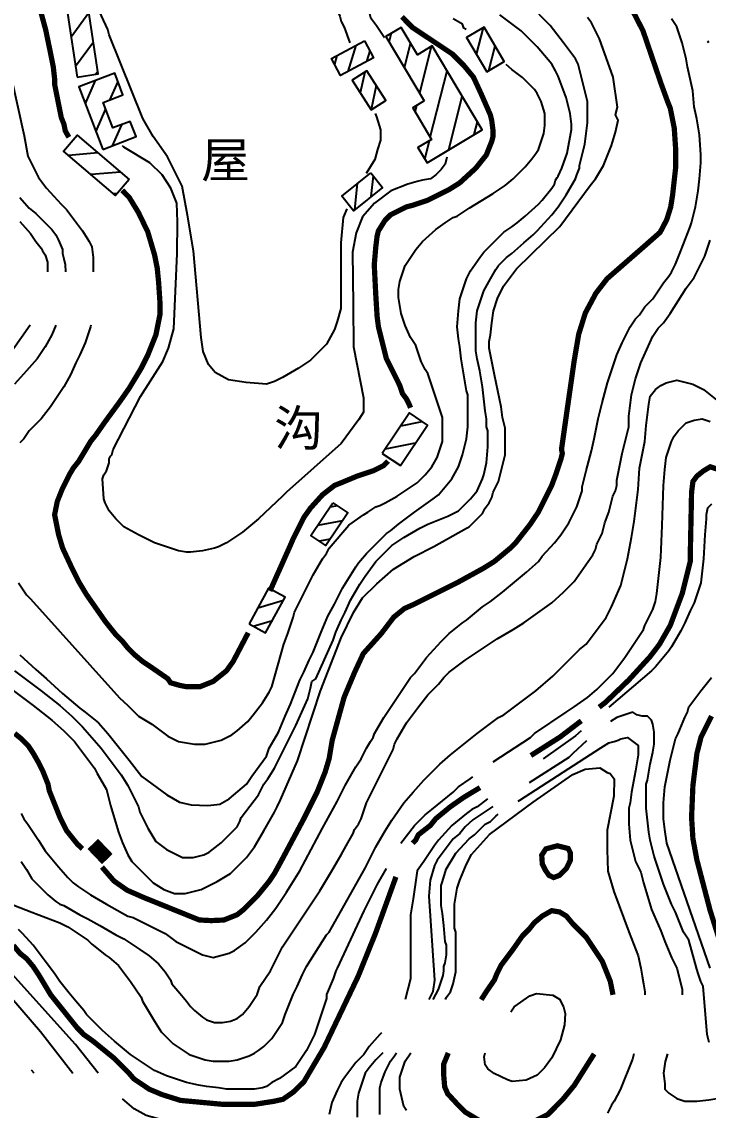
# Model space of a CAD drawing. Extents: x 35515948 to 35520624, y 3302916 to 3308279.
# Drawn here: x 35518177 to 35518504, y 3303180 to 3303699 of the extents above; entities that cross this region are included whole.
import ezdxf

# ---------------------------------------------------------------- set-up
doc = ezdxf.new("R2010")
doc.units = 0
doc.header["$LTSCALE"] = 10000
doc.header["$MEASUREMENT"] = 0
doc.layers.get('0').update_dxf_attribs({"linetype": 'CONTINUOUS'})
for name, color, linetype in [('2111', 7, 'CONTINUOUS'), ('2113', 7, 'CONTINUOUS'), ('HY_DX_DGXZ', 3, 'CONTINUOUS')]:
    doc.layers.add(name, color=color, linetype=linetype)
doc.styles.add('仿宋体', font='')
doc.styles.get('仿宋体').set_extended_font_data('文鼎CS仿宋体')

# ---------------------------------------------------------------- blocks, each defined once
blk = doc.blocks.new('401')
at = {"const_width": 0.7}
blk.add_lwpolyline([(-0.5, 0), (0.5, 0)], dxfattribs=at)

msp = doc.modelspace()

# ---------------------------------------------------------------- linework, layer by layer
at = {"layer": '2113', "linetype": 'Continuous', "ltscale": 0.005}
for p, q in [((35518209.32, 3303703.16), (35518200.86, 3303691.64)), ((35518352.49, 3303689.18), (35518353.6, 3303693.62)), ((35518394.06, 3303683.35), (35518397.35, 3303696.16)), ((35518211.46, 3303689.18), (35518203, 3303677.66)), ((35518336.49, 3303687.65), (35518332.71, 3303675.25)), ((35518359.74, 3303677.04), (35518362.66, 3303688.65)), ((35518366.99, 3303664.9), (35518372.64, 3303687.3)), ((35518399.91, 3303675.69), (35518402.92, 3303687.42)), ((35518327.54, 3303682.88), (35518326.31, 3303678.83)), ((35518343.23, 3303685.18), (35518341.66, 3303680.01)), ((35518372.03, 3303643.94), (35518380, 3303675.61)), ((35518212.38, 3303670.91), (35518207.54, 3303660.06)), ((35518213.6, 3303675.2), (35518212.68, 3303673.95)), ((35518223.14, 3303670.5), (35518219.22, 3303661.69)), ((35518340.76, 3303674.93), (35518338.66, 3303665.15)), ((35518346.24, 3303668.58), (35518343.8, 3303657.2)), ((35518380.83, 3303637.96), (35518387.26, 3303663.47)), ((35518217.32, 3303657.43), (35518212.61, 3303646.85)), ((35518364.77, 3303656.07), (35518365.53, 3303659.08)), ((35518224.93, 3303649.94), (35518220.44, 3303639.86)), ((35518392.97, 3303645.21), (35518394.51, 3303651.33)), ((35518369.41, 3303633.57), (35518371.61, 3303642.3)), ((35518213.67, 3303636.45), (35518199.57, 3303635.33)), ((35518224.43, 3303627.28), (35518210.34, 3303626.15)), ((35518343.86, 3303615.73), (35518344.92, 3303625.5)), ((35518336.03, 3303609.43), (35518337.38, 3303621.91)), ((35518222.78, 3303617.11), (35518221.1, 3303616.98)), ((35518357.93, 3303506.46), (35518368.22, 3303508.5)), ((35518350.63, 3303495.56), (35518365, 3303498.4)), ((35518327.7, 3303468.37), (35518324.27, 3303467.71)), ((35518330.23, 3303461.23), (35518318.34, 3303458.92)), ((35518324.3, 3303452.44), (35518319.25, 3303451.46)), ((35518289.83, 3303419.82), (35518302.05, 3303423.45)), ((35518287.57, 3303411.05), (35518296.81, 3303413.79))]:
    msp.add_line(p, q, dxfattribs=at)
for points in [[(35518203.78, 3303672.58), (35518213.77, 3303674.12), (35518209.09, 3303704.63), (35518199.1, 3303703.1)], [(35518369.17, 3303661.26), (35518363.65, 3303657.96), (35518372.64, 3303642.91), (35518366.15, 3303639.03), (35518370.48, 3303631.77), (35518396.8, 3303647.5), (35518372.92, 3303687.47), (35518365.88, 3303683.26), (35518358.09, 3303696.3), (35518350.83, 3303691.96)], [(35518398.94, 3303675.11), (35518407.28, 3303680.05), (35518397.64, 3303696.34), (35518389.3, 3303691.4)], [(35518340.72, 3303689.9), (35518345.03, 3303681.81), (35518329.21, 3303673.38), (35518324.9, 3303681.48)], [(35518343.9, 3303657.05), (35518350.81, 3303661.52), (35518341.73, 3303675.56), (35518334.82, 3303671.09)], [(35518215.95, 3303638.14), (35518231.85, 3303644.24), (35518229.05, 3303651.52), (35518220.8, 3303648.36), (35518216.14, 3303660.51), (35518225.58, 3303664.13), (35518221.62, 3303674.46), (35518204.53, 3303667.9)], [(35518228.49, 3303623.82), (35518222.01, 3303616.21), (35518197.3, 3303637.27), (35518203.78, 3303644.88)], [(35518343.71, 3303627), (35518349.27, 3303620.08), (35518335.42, 3303608.95), (35518329.86, 3303615.86)], [(35518349.14, 3303493.34), (35518357.75, 3303487.57), (35518370.67, 3303506.86), (35518362.06, 3303512.62)], [(35518325.65, 3303469.75), (35518332.75, 3303464.96), (35518322.27, 3303449.43), (35518315.17, 3303454.21)], [(35518285.63, 3303412.1), (35518293.56, 3303407.79), (35518302.83, 3303424.88), (35518294.9, 3303429.18)]]:
    msp.add_lwpolyline(points, close=True, dxfattribs=at)
at = {"layer": 'HY_DX_DGXZ', "linetype": 'Continuous', "ltscale": 0.005}
for points, elevation in [([(35518265.08, 3303785.51), (35518273.65, 3303771.43), (35518274.92, 3303768.89), (35518278.09, 3303763.81), (35518285.71, 3303753.65), (35518290.79, 3303747.94), (35518300.95, 3303737.78), (35518306.67, 3303733.33), (35518309.84, 3303730.79), (35518314.92, 3303725.71), (35518320.64, 3303718.09), (35518321.91, 3303715.55), (35518324.45, 3303711.11), (35518328.89, 3303701.58), (35518329.53, 3303699.04), (35518331.01, 3303696.36), (35518333.68, 3303688.9)], 415), ([(35518340.26, 3303732.97), (35518340.32, 3303732.7), (35518340.32, 3303727.62), (35518340.32, 3303722.54), (35518340.32, 3303717.46), (35518341.59, 3303710.47), (35518342.23, 3303706.03), (35518343.5, 3303700.95), (35518346.31, 3303697.11), (35518350.12, 3303691.4)], 420), ([(35518173.95, 3303389.8), (35518186.65, 3303380.27), (35518195.54, 3303373.29), (35518201.26, 3303368.21), (35518206.34, 3303363.13), (35518210.78, 3303358.05), (35518215.23, 3303352.97), (35518220.94, 3303345.35), (35518224.75, 3303340.27), (35518227.93, 3303335.19), (35518233.01, 3303325.03), (35518233.64, 3303322.49), (35518237.45, 3303314.87), (35518241.26, 3303308.52), (35518246.34, 3303304.71), (35518253.96, 3303300.9), (35518259.04, 3303300.9), (35518264.12, 3303302.17), (35518266.66, 3303303.44), (35518272.38, 3303307.88), (35518280, 3303315.5), (35518281.27, 3303318.04), (35518281.9, 3303319.95), (35518290.16, 3303330.74), (35518292.7, 3303335.82), (35518294.6, 3303338.36), (35518297.78, 3303343.44), (35518307.94, 3303363.76), (35518313.65, 3303376.46), (35518314.92, 3303381.54), (35518315.56, 3303384.72), (35518317.46, 3303385.99), (35518325.72, 3303404.4), (35518326.99, 3303408.21), (35518329.53, 3303413.93), (35518331.43, 3303417.74), (35518333.97, 3303423.45), (35518338.42, 3303431.07), (35518340.96, 3303434.88), (35518346.04, 3303441.87), (35518353.66, 3303449.49), (35518355.56, 3303450.76), (35518359.37, 3303453.3), (35518366.99, 3303457.74), (35518370.8, 3303459.65), (35518380.33, 3303463.46), (35518385.41, 3303466), (35518387.31, 3303467.9), (35518391.12, 3303471.71), (35518394.3, 3303475.52), (35518396.84, 3303481.24), (35518397.47, 3303483.14), (35518398.74, 3303488.86), (35518399.38, 3303496.48), (35518399.38, 3303504.1), (35518398.74, 3303506), (35518398.74, 3303509.81), (35518398.11, 3303513.62), (35518397.47, 3303519.34), (35518396.84, 3303525.05), (35518396.2, 3303528.86), (35518395.57, 3303532.67), (35518394.3, 3303538.39), (35518393.66, 3303542.2), (35518393.66, 3303555.53), (35518394.3, 3303561.25), (35518397.47, 3303570.77), (35518400.65, 3303576.49), (35518403.19, 3303580.93), (35518404.46, 3303582.84), (35518408.27, 3303586.65), (35518410.81, 3303588.55), (35518416.52, 3303593.63), (35518420.97, 3303597.44), (35518422.87, 3303599.35), (35518429.86, 3303606.97), (35518433.03, 3303610.78), (35518436.84, 3303616.49), (35518441.29, 3303624.11), (35518441.92, 3303626.02), (35518443.19, 3303629.19), (35518443.19, 3303630.46), (35518445.1, 3303638.08), (35518445.73, 3303640.62), (35518446.37, 3303645.7), (35518447, 3303650.78), (35518447, 3303660.94), (35518442.56, 3303678.72), (35518441.29, 3303681.26), (35518439.38, 3303683.8), (35518435.57, 3303688.88), (35518429.22, 3303697.14), (35518419.06, 3303707.3)], 440), ([(35518332.17, 3303609.84), (35518330.55, 3303605.77), (35518329.33, 3303593.64), (35518329.33, 3303562.29), (35518327.62, 3303556.17), (35518326.35, 3303552.36), (35518322.54, 3303545.37), (35518314.92, 3303537.75), (35518309.21, 3303533.94), (35518301.59, 3303529.5), (35518297.78, 3303527.59), (35518293.97, 3303526.32), (35518284.33, 3303527.12), (35518275.82, 3303528.38), (35518269.52, 3303531.85), (35518266.36, 3303535.63), (35518263.84, 3303541.93), (35518262.9, 3303548.54), (35518259.11, 3303589.81), (35518256.28, 3303606.79), (35518253.76, 3303620.6), (35518246.86, 3303634.69), (35518239.95, 3303644.3), (35518235.01, 3303652.88), (35518219.04, 3303692.69), (35518218.4, 3303695.23), (35518211.42, 3303710.47)], 415), ([(35518176.49, 3303397.42), (35518184.11, 3303390.43), (35518189.19, 3303385.99), (35518196.81, 3303379), (35518205.07, 3303372.02), (35518207.61, 3303370.11), (35518213.96, 3303365.03), (35518218.4, 3303359.95), (35518228.56, 3303347.25), (35518234.49, 3303339.44), (35518246.47, 3303330.62), (35518252.46, 3303327.15), (35518258.13, 3303325.89), (35518266.01, 3303325.58), (35518271.74, 3303326.3), (35518276.19, 3303328.84), (35518284.44, 3303335.82), (35518286.98, 3303339.63), (35518293.97, 3303349.16), (35518295.24, 3303352.97), (35518299.68, 3303360.59), (35518302.86, 3303368.21), (35518305.4, 3303373.92), (35518309.84, 3303385.35), (35518311.75, 3303389.16), (35518314.29, 3303394.88), (35518316.19, 3303398.69), (35518320, 3303408.21), (35518323.18, 3303415.83), (35518326.35, 3303421.55), (35518328.26, 3303425.36), (35518330.16, 3303429.17), (35518336.51, 3303439.33), (35518337.78, 3303441.23), (35518341.59, 3303445.68), (35518351.12, 3303455.2), (35518353.02, 3303456.47), (35518356.83, 3303459.65), (35518364.45, 3303465.36), (35518368.9, 3303468.54), (35518373.34, 3303471.71), (35518375.88, 3303473.62), (35518379.06, 3303477.43), (35518382.23, 3303481.24), (35518385.41, 3303486.95), (35518387.31, 3303492.67), (35518389.22, 3303500.29), (35518389.85, 3303506), (35518389.85, 3303521.24), (35518389.22, 3303523.15), (35518388.58, 3303526.96), (35518387.31, 3303534.58), (35518386.68, 3303538.39), (35518386.04, 3303544.1), (35518385.41, 3303547.91), (35518384.77, 3303553.63), (35518385.41, 3303561.25), (35518386.04, 3303566.96), (35518389.22, 3303576.49), (35518391.12, 3303580.3), (35518395.57, 3303586.65), (35518397.47, 3303589.19), (35518407, 3303598.71), (35518410.81, 3303601.25), (35518413.35, 3303603.16), (35518417.16, 3303606.33), (35518423.51, 3303612.05), (35518425.41, 3303613.95), (35518429.86, 3303619.67), (35518431.13, 3303621.57), (35518431.76, 3303623.48), (35518432.4, 3303624.75), (35518433.03, 3303625.38), (35518434.76, 3303629.19), (35518437.19, 3303636.37), (35518439.38, 3303647.61), (35518439.38, 3303650.15), (35518438.75, 3303655.23), (35518438.11, 3303657.77), (35518436.84, 3303662.85), (35518434.94, 3303667.93), (35518433.03, 3303673.01), (35518431.76, 3303675.55), (35518429.86, 3303678.72), (35518422.87, 3303686.98), (35518415.25, 3303694.6), (35518405.09, 3303702.22)], 435), ([(35518167.6, 3303384.72), (35518182.84, 3303373.29), (35518191.73, 3303366.3), (35518197.45, 3303361.22), (35518202.53, 3303356.14), (35518212.05, 3303343.44), (35518213.32, 3303340.9), (35518217.77, 3303333.28), (35518219.67, 3303325.66), (35518223.48, 3303312.96), (35518225.39, 3303307.88), (35518227.93, 3303302.17), (35518229.83, 3303298.99), (35518239.99, 3303288.83), (35518245.07, 3303285.66), (35518250.15, 3303283.75), (35518255.23, 3303283.75), (35518262.85, 3303285.66), (35518270.47, 3303289.47), (35518276.82, 3303293.28), (35518284.44, 3303300.9), (35518288.25, 3303305.98), (35518292.7, 3303313.6), (35518295.24, 3303318.04), (35518297.78, 3303322.49), (35518299.05, 3303325.03), (35518300.62, 3303328.37), (35518308.74, 3303346.96), (35518319.67, 3303380.3), (35518329.48, 3303405.52), (35518335.46, 3303417.57), (35518339.66, 3303424.48), (35518346.57, 3303431.21), (35518354.51, 3303438.12), (35518364.32, 3303444.28), (35518373.75, 3303448.95), (35518389.22, 3303457.74), (35518390.49, 3303458.38), (35518396.84, 3303464.73), (35518398.11, 3303467.27), (35518400.01, 3303469.81), (35518401.28, 3303472.35), (35518401.92, 3303474.89), (35518404.46, 3303479.97), (35518407.63, 3303492.67), (35518407.63, 3303505.37), (35518406.36, 3303510.45), (35518405.73, 3303515.53), (35518402.55, 3303530.77), (35518400.01, 3303543.47), (35518400.01, 3303546.64), (35518400.65, 3303549.82), (35518401.4, 3303555.52), (35518402.14, 3303561.22), (35518404.11, 3303567.1), (35518406.91, 3303573.08), (35518413.07, 3303581.21), (35518433.81, 3303601.47), (35518448.27, 3303620.94), (35518450.81, 3303624.11), (35518454.62, 3303630.46), (35518458.43, 3303639.99), (35518460.34, 3303646.34), (35518461.61, 3303652.05), (35518460.34, 3303654.59), (35518461.27, 3303658.26), (35518459.21, 3303672.64), (35518452.72, 3303690.79), (35518448.91, 3303698.41), (35518447, 3303700.95)], 445), ([(35518177.13, 3303321.85), (35518178.4, 3303319.31), (35518180.3, 3303316.77), (35518185.38, 3303309.15), (35518188.56, 3303304.07), (35518194.91, 3303296.45), (35518199.35, 3303291.37), (35518201.89, 3303288.83), (35518204.43, 3303286.93), (35518210.15, 3303283.12), (35518217.77, 3303278.67), (35518227.93, 3303272.96), (35518230.47, 3303272.32), (35518245.71, 3303264.7), (35518250.79, 3303260.89), (35518255.87, 3303258.35), (35518260.95, 3303255.81), (35518263.49, 3303254.54), (35518268.57, 3303253.27), (35518276.19, 3303255.18), (35518278.73, 3303256.45), (35518283.81, 3303260.26), (35518288.89, 3303265.34), (35518293.97, 3303271.05), (35518298.41, 3303276.77), (35518303.49, 3303284.39), (35518306.67, 3303289.47), (35518309.84, 3303294.55), (35518320.64, 3303314.87), (35518327.62, 3303327.57), (35518331.43, 3303335.19), (35518336.51, 3303344.08), (35518339.05, 3303347.89), (35518341.59, 3303352.97), (35518343.5, 3303356.14), (35518344.77, 3303358.05), (35518345.4, 3303359.95), (35518349.85, 3303367.57), (35518362.55, 3303386.62), (35518364.45, 3303388.53), (35518370.17, 3303396.15), (35518377.15, 3303403.77), (35518380.96, 3303407.58), (35518387.31, 3303412.66), (35518389.22, 3303413.93), (35518393.03, 3303417.1), (35518396.84, 3303420.28), (35518400.65, 3303422.82), (35518406.36, 3303427.26), (35518410.17, 3303430.44), (35518413.98, 3303433.61), (35518417.79, 3303436.79), (35518423.51, 3303441.87), (35518425.41, 3303444.41), (35518431.13, 3303450.76), (35518434.3, 3303454.57), (35518438.11, 3303460.28), (35518440.02, 3303464.09), (35518441.92, 3303467.9), (35518444.46, 3303475.52), (35518444.46, 3303477.43), (35518446.37, 3303485.05), (35518448.91, 3303494.57), (35518450.18, 3303500.29), (35518452.08, 3303509.81), (35518453.99, 3303517.43), (35518456.53, 3303526.96), (35518460.97, 3303540.29), (35518463.51, 3303546.01), (35518465.42, 3303549.82), (35518467.32, 3303553.63), (35518469.86, 3303557.44), (35518471.77, 3303559.34), (35518474.31, 3303563.15), (35518478.12, 3303566.96), (35518483.2, 3303574.58), (35518485.74, 3303577.76), (35518487.01, 3303579.66), (35518488.91, 3303583.47), (35518490.18, 3303586.65), (35518491.45, 3303589.82), (35518495.9, 3303601.25), (35518496.53, 3303603.16), (35518498.44, 3303610.78), (35518499.07, 3303614.59), (35518499.71, 3303618.4), (35518500.34, 3303624.11), (35518500.98, 3303631.73), (35518500.98, 3303635.54), (35518500.34, 3303645.07), (35518499.71, 3303648.88), (35518499.07, 3303652.69), (35518497.8, 3303658.4), (35518497.17, 3303666.02), (35518495.9, 3303671.74), (35518494.63, 3303677.45), (35518493.99, 3303681.26), (35518492.09, 3303688.88), (35518489.55, 3303696.5), (35518487.01, 3303700.31)], 455), ([(35518389.14, 3303695.27), (35518387.95, 3303695.87), (35518387.31, 3303697.77), (35518382.87, 3303700.31)], 430), ([(35518504.79, 3303688.88), (35518504.25, 3303689.69)], 460), ([(35518169.42, 3303685.53), (35518178.56, 3303644.58), (35518180.3, 3303634.91), (35518185.38, 3303624.75), (35518189.19, 3303619.67), (35518196.18, 3303612.05), (35518198.72, 3303609.51), (35518206.34, 3303599.35), (35518209.51, 3303594.27), (35518210.78, 3303591.73), (35518211.42, 3303586.65), (35518211.38, 3303579.77)], 430), ([(35518175.86, 3303431.71), (35518178.4, 3303427.9), (35518179.67, 3303425.99), (35518181.57, 3303424.09), (35518223.9, 3303376.9), (35518227.93, 3303373.29), (35518230.47, 3303370.75), (35518233.01, 3303368.21), (35518239.36, 3303364.4), (35518246.98, 3303358.68), (35518252.06, 3303356.14), (35518259.68, 3303354.87), (35518264.76, 3303354.87), (35518272.38, 3303356.78), (35518277.46, 3303359.32), (35518280, 3303361.22), (35518285.08, 3303365.67), (35518287.62, 3303368.84), (35518292.06, 3303374.56), (35518295.24, 3303379.64), (35518296.51, 3303382.18), (35518302.22, 3303402.5), (35518304.13, 3303407.58), (35518306.67, 3303415.2), (35518307.3, 3303417.74), (35518313.65, 3303430.44), (35518316.19, 3303435.52), (35518320.64, 3303443.14), (35518322.54, 3303445.68), (35518323.81, 3303448.22), (35518333.25, 3303459.1), (35518340.25, 3303464.14), (35518342.23, 3303465.36), (35518346.04, 3303467.9), (35518347.94, 3303468.54), (35518350.48, 3303469.81), (35518356.2, 3303472.98), (35518365.72, 3303479.33), (35518369.53, 3303483.14), (35518372.71, 3303486.95), (35518375.25, 3303491.4), (35518377.79, 3303499.02), (35518377.79, 3303510.45), (35518370.8, 3303531.4), (35518369.53, 3303533.31), (35518367.63, 3303537.12), (35518365.09, 3303544.74), (35518362.55, 3303548.55), (35518360.01, 3303554.26), (35518358.1, 3303559.98), (35518357.47, 3303563.79), (35518356.83, 3303567.6), (35518356.83, 3303571.41), (35518357.47, 3303575.22), (35518360.01, 3303582.84), (35518365.09, 3303590.46), (35518368.26, 3303594.27), (35518374.61, 3303599.98), (35518379.06, 3303603.16), (35518382.87, 3303605.7), (35518384.77, 3303606.33), (35518386.68, 3303607.6), (35518390.49, 3303610.14), (35518401.92, 3303617.13), (35518407.63, 3303620.94), (35518411.44, 3303624.11), (35518417.16, 3303629.83), (35518420.33, 3303633.64), (35518422.24, 3303636.18), (35518423.51, 3303638.08), (35518426.05, 3303645.7), (35518426.68, 3303649.51), (35518426.68, 3303655.23), (35518424.78, 3303660.94), (35518422.87, 3303664.75), (35518421.6, 3303666.66), (35518419.7, 3303668.56), (35518415.89, 3303672.37), (35518410.81, 3303676.18), (35518408.19, 3303678.62)], 430), ([(35518345.74, 3303655.22), (35518346.31, 3303653.63), (35518348.37, 3303647.47), (35518348.37, 3303642.53), (35518346.87, 3303638.14), (35518345.57, 3303633.38), (35518341.45, 3303626.65)], 415), ([(35518379.94, 3303634.42), (35518379.06, 3303631.1), (35518377.15, 3303628.56), (35518374.61, 3303626.02), (35518372.07, 3303624.11), (35518368.26, 3303623.48), (35518365.72, 3303622.84), (35518361.24, 3303621.63), (35518353.22, 3303618.36), (35518345.38, 3303612.48), (35518339.69, 3303606.05), (35518336.7, 3303598.4), (35518335.02, 3303589.25), (35518335.21, 3303564.06), (35518335.49, 3303544.1), (35518340.16, 3303519.84), (35518340.16, 3303512.93), (35518337.92, 3303509.48), (35518329.52, 3303498.1), (35518303.49, 3303474.89), (35518301.59, 3303472.98), (35518290.16, 3303462.19), (35518286.35, 3303459.01), (35518282.54, 3303455.84), (35518274.92, 3303450.76), (35518271.11, 3303448.85), (35518269.2, 3303448.22), (35518263.49, 3303446.95), (35518257.77, 3303446.31), (35518255.87, 3303446.31), (35518252.06, 3303446.95), (35518240.63, 3303450.76), (35518236.82, 3303452.66), (35518233.01, 3303454.57), (35518226.02, 3303458.38), (35518222.21, 3303462.19), (35518219.04, 3303466), (35518217.13, 3303469.81), (35518216.5, 3303471.71), (35518215.86, 3303481.24), (35518216.5, 3303483.14), (35518217.77, 3303485.05), (35518219.04, 3303488.86), (35518219.04, 3303490.76), (35518219.67, 3303492.03), (35518220.31, 3303492.67), (35518220.94, 3303495.21), (35518233.98, 3303520.4), (35518244.62, 3303537.19), (35518247.32, 3303543.54), (35518249.84, 3303552.68), (35518251.42, 3303588.55), (35518251.55, 3303603.67), (35518251.23, 3303612.49), (35518248.4, 3303619.73), (35518244.3, 3303626.03), (35518238.31, 3303631.7), (35518226.01, 3303639.26), (35518225.4, 3303639.78)], 420), ([(35518176.49, 3303615.22), (35518180.94, 3303610.14), (35518184.11, 3303607.6), (35518191.73, 3303599.98), (35518193.64, 3303597.44), (35518194.91, 3303594.9), (35518196.81, 3303590.46), (35518196.81, 3303588.55), (35518197.45, 3303586.01), (35518197.97, 3303583.28), (35518198.24, 3303579.77)], 435), ([(35518176.49, 3303603.79), (35518181.57, 3303598.08), (35518184.11, 3303594.27), (35518186.65, 3303591.09), (35518187.29, 3303589.82), (35518188.56, 3303587.92), (35518189.66, 3303584.38), (35518189.66, 3303579.77)], 440), ([(35518177.13, 3303298.99), (35518179.67, 3303295.18), (35518182.21, 3303290.74), (35518189.83, 3303283.12), (35518193.64, 3303279.94), (35518195.54, 3303278.67), (35518197.45, 3303278.04), (35518205.07, 3303273.59), (35518208.88, 3303271.69), (35518214.59, 3303268.51), (35518222.21, 3303264.07), (35518226.02, 3303262.16), (35518233.64, 3303257.08), (35518238.09, 3303253.91), (35518242.53, 3303250.1), (35518245.71, 3303246.29), (35518248.25, 3303242.48), (35518248.88, 3303240.57), (35518252.69, 3303236.13), (35518255.87, 3303232.32), (35518257.77, 3303229.78), (35518259.68, 3303227.87), (35518263.49, 3303224.7), (35518265.39, 3303223.43), (35518269.2, 3303222.16), (35518273.01, 3303222.16), (35518276.82, 3303222.79), (35518280, 3303224.06), (35518282.54, 3303225.97), (35518285.71, 3303229.78), (35518289.52, 3303235.49), (35518290.79, 3303239.3), (35518295.87, 3303246.92), (35518297.78, 3303250.73), (35518301.59, 3303258.35), (35518304.13, 3303262.16), (35518306.67, 3303265.97), (35518319.37, 3303285.02), (35518325.08, 3303294.55), (35518329.53, 3303302.17), (35518332.7, 3303307.88), (35518335.24, 3303312.33), (35518335.88, 3303314.23), (35518337.78, 3303316.77), (35518339.05, 3303319.31), (35518341.59, 3303326.93), (35518346.67, 3303337.09), (35518349.21, 3303342.17), (35518351.75, 3303347.25), (35518354.29, 3303352.33), (35518354.93, 3303354.87), (35518356.2, 3303357.41), (35518360.64, 3303365.03), (35518366.36, 3303372.65), (35518370.8, 3303378.37), (35518375.88, 3303383.45), (35518378.42, 3303386.62), (35518380.96, 3303389.16), (35518383.5, 3303391.07), (35518388.58, 3303394.88), (35518396.2, 3303399.96), (35518403.82, 3303405.04), (35518411.44, 3303409.48), (35518416.52, 3303412.66), (35518429.86, 3303422.18), (35518435.57, 3303427.26), (35518440.65, 3303432.34), (35518449.54, 3303445.04), (35518450.81, 3303447.58), (35518451.45, 3303450.12), (35518453.99, 3303455.2), (35518455.26, 3303460.28), (35518457.16, 3303465.36), (35518458.43, 3303470.44), (35518459.07, 3303472.98), (35518460.34, 3303475.52), (35518460.97, 3303478.06), (35518460.97, 3303480.6), (35518463.51, 3303493.3), (35518466.69, 3303506), (35518466.69, 3303511.08), (35518467.32, 3303516.16), (35518467.96, 3303521.24), (35518469.86, 3303528.86), (35518472.4, 3303536.48), (35518478.12, 3303549.18), (35518480.66, 3303552.99), (35518483.2, 3303555.53), (35518486.3, 3303560), (35518493.99, 3303572.04), (35518497.8, 3303577.12), (35518502.88, 3303587.28), (35518505.42, 3303594.9)], 460), ([(35518181.41, 3303554.39), (35518170.14, 3303538.39)], 440), ([(35518193.64, 3303554.39), (35518191.73, 3303549.82), (35518188.56, 3303544.1), (35518184.75, 3303538.39), (35518179.67, 3303532.67), (35518173.95, 3303526.32)], 435), ([(35518210.3, 3303554.39), (35518210.15, 3303553.63), (35518207.61, 3303546.01), (35518205.07, 3303540.29), (35518203.16, 3303536.48), (35518200.62, 3303530.77), (35518197.45, 3303525.05), (35518191.1, 3303515.53), (35518186.65, 3303509.81), (35518180.94, 3303504.1), (35518178.4, 3303500.29), (35518176.49, 3303498.38)], 430)]:
    msp.add_lwpolyline(points, dxfattribs=dict(at, elevation=elevation))
at = {"layer": 'HY_DX_DGXZ', "linetype": 'Continuous', "ltscale": 0.005, "const_width": 2.5}
for points, elevation in [([(35518199.79, 3303643.94), (35518198.08, 3303646.97), (35518197.45, 3303650.15), (35518196.18, 3303653.32), (35518193, 3303669.2), (35518193, 3303671.74), (35518192.37, 3303677.45), (35518191.73, 3303680.63), (35518190.88, 3303684.86), (35518188.75, 3303695.11), (35518184.21, 3303711.78), (35518181.2, 3303722.27), (35518180.75, 3303723.07)], 425), ([(35518462.66, 3303715.45), (35518473.38, 3303694.66), (35518481.89, 3303669.78), (35518485.1, 3303660.94), (35518486.37, 3303657.77), (35518488.28, 3303648.24), (35518488.91, 3303638.72), (35518488.91, 3303629.19), (35518487.51, 3303616.58), (35518486.56, 3303610.6), (35518484.67, 3303604.61), (35518481.52, 3303598.63), (35518473.64, 3303591.7), (35518456.3, 3303576.58), (35518450.94, 3303569.65), (35518445.89, 3303560.2), (35518442.74, 3303550.12), (35518440.54, 3303537.2), (35518434.55, 3303495.31), (35518434.94, 3303493.3), (35518434.3, 3303490.76), (35518431.76, 3303483.14), (35518429.86, 3303478.06), (35518423.51, 3303465.36), (35518419.7, 3303459.65), (35518412.71, 3303450.76), (35518410.17, 3303448.22), (35518402.55, 3303441.87), (35518397.47, 3303438.69), (35518384.77, 3303431.71), (35518379.69, 3303429.17), (35518364.45, 3303421.55), (35518359.66, 3303419.42), (35518354.61, 3303415.32), (35518348.62, 3303407.45), (35518340.11, 3303398), (35518336.01, 3303389.18), (35518330.97, 3303377.21), (35518325.29, 3303356.73), (35518323.81, 3303347.89), (35518321.91, 3303341.54), (35518320.64, 3303338.36), (35518318.1, 3303332.01), (35518314.92, 3303325.66), (35518311.75, 3303319.31), (35518306.67, 3303309.79), (35518301.59, 3303300.26), (35518297.78, 3303293.28), (35518295.24, 3303289.47), (35518289.52, 3303282.48), (35518283.17, 3303276.13), (35518280, 3303273.59), (35518273.65, 3303271.05), (35518267.59, 3303270.77), (35518261.91, 3303271.08), (35518235.43, 3303281.79), (35518227.55, 3303285.26), (35518221.25, 3303289.67), (35518215.57, 3303296.28)], 450), ([(35518358.51, 3303701.28), (35518363.55, 3303696.24), (35518382.47, 3303683.64), (35518388.14, 3303677.97), (35518392.56, 3303672.61), (35518396.2, 3303664.75), (35518400.65, 3303654.59), (35518401.28, 3303652.05), (35518401.92, 3303646.97), (35518401.92, 3303644.43), (35518401.28, 3303641.89), (35518398.74, 3303635.54), (35518393.66, 3303629.19), (35518386.04, 3303622.21), (35518380.96, 3303619.03), (35518375.88, 3303616.49), (35518370.8, 3303613.95), (35518363.18, 3303611.41), (35518360.64, 3303610.78), (35518353.02, 3303606.97), (35518350.48, 3303604.43), (35518347.31, 3303599.35), (35518346.67, 3303596.81), (35518346.04, 3303591.73), (35518345.4, 3303584.11), (35518345.4, 3303581.57), (35518346.04, 3303568.87), (35518346.67, 3303558.71), (35518347.31, 3303553.63), (35518351.12, 3303538.39), (35518357.47, 3303525.69), (35518358.74, 3303521.88), (35518360.64, 3303519.34), (35518361.91, 3303516.8), (35518362.62, 3303515.06)], 425), ([(35518285.24, 3303407.89), (35518278.09, 3303394.24), (35518274.92, 3303389.8), (35518268.57, 3303384.72), (35518262.22, 3303382.18), (35518255.87, 3303382.18), (35518252.69, 3303382.81), (35518248.25, 3303384.08), (35518246.98, 3303385.99), (35518238.72, 3303391.7), (35518234.91, 3303394.24), (35518231.1, 3303397.42), (35518227.93, 3303400.59), (35518225.39, 3303403.77), (35518222.21, 3303406.94), (35518217.13, 3303413.29), (35518212.69, 3303419.64), (35518208.24, 3303425.99), (35518204.43, 3303432.34), (35518201.26, 3303438.69), (35518196.81, 3303448.22), (35518194.91, 3303454.57), (35518193, 3303464.09), (35518194.27, 3303470.44), (35518196.81, 3303476.79), (35518199.99, 3303483.14), (35518201.89, 3303486.32), (35518204.43, 3303489.49), (35518210.15, 3303499.02), (35518212.69, 3303502.19), (35518217.13, 3303508.54), (35518224.12, 3303518.07), (35518228.56, 3303524.42), (35518234.28, 3303533.94), (35518237.45, 3303540.29), (35518241.26, 3303549.82), (35518243.17, 3303559.34), (35518243.17, 3303565.69), (35518242.53, 3303575.22), (35518241.9, 3303581.57), (35518240.63, 3303587.92), (35518237.36, 3303598.94), (35518232.95, 3303608.08), (35518228.53, 3303615.32), (35518225.26, 3303618.67)], 425), ([(35518351.89, 3303489.65), (35518351.75, 3303489.49), (35518349.85, 3303487.59), (35518344.77, 3303485.05), (35518337.15, 3303482.51), (35518329.53, 3303479.33), (35518326.35, 3303478.06), (35518320.64, 3303473.62), (35518314.92, 3303467.27), (35518311.75, 3303462.82), (35518306.67, 3303452.66), (35518305.55, 3303450.03), (35518295.62, 3303427.8)], 425), ([(35518206.26, 3303304.95), (35518203.8, 3303307.25), (35518198.72, 3303313.6), (35518195.54, 3303319.95), (35518190.46, 3303332.65), (35518189.83, 3303335.82), (35518187.29, 3303342.17), (35518185.38, 3303345.98), (35518182.84, 3303350.43), (35518180.3, 3303354.24), (35518177.13, 3303357.41), (35518173.95, 3303359.95)], 450)]:
    msp.add_lwpolyline(points, dxfattribs=dict(at, elevation=elevation))
at = {"layer": 'HY_DX_DGXZ', "linetype": 'Continuous', "ltscale": 0.005, "flags": 128}
for points, elevation in [([(35518170.78, 3303279.31), (35518182.21, 3303274.86), (35518195.54, 3303269.78), (35518199.35, 3303267.88), (35518208.88, 3303261.53), (35518210.78, 3303259.62), (35518214.59, 3303256.45), (35518217.13, 3303254.54), (35518219.04, 3303253.27), (35518223.48, 3303249.46), (35518229.2, 3303241.84), (35518234.28, 3303234.22), (35518234.91, 3303232.32), (35518240.63, 3303222.79), (35518243.8, 3303217.71), (35518249.52, 3303212), (35518257.14, 3303206.92), (35518264.76, 3303204.38), (35518268.57, 3303203.74), (35518276.19, 3303203.74), (35518280, 3303204.38), (35518285.71, 3303206.28), (35518288.25, 3303207.55), (35518290.16, 3303208.82), (35518292.7, 3303210.73), (35518296.51, 3303214.54), (35518301.59, 3303222.16), (35518302.86, 3303225.97), (35518306.67, 3303235.49), (35518308.57, 3303239.3), (35518311.11, 3303245.02), (35518313.02, 3303248.83), (35518322.54, 3303264.07), (35518323.81, 3303265.34), (35518340.96, 3303295.82), (35518346.04, 3303305.98), (35518350.48, 3303313.6), (35518353.66, 3303318.68), (35518359.37, 3303326.93), (35518363.82, 3303332.01), (35518368.9, 3303337.73), (35518376.52, 3303345.35), (35518381.6, 3303349.79), (35518394.3, 3303359.95), (35518404.46, 3303367.57), (35518407, 3303368.84), (35518422.24, 3303380.27), (35518430.49, 3303387.26), (35518443.19, 3303399.96), (35518446.37, 3303402.5), (35518455.89, 3303415.2), (35518458.43, 3303420.28), (35518462.88, 3303430.44), (35518466.05, 3303443.14), (35518467.96, 3303453.3), (35518469.23, 3303460.92), (35518469.86, 3303466), (35518470.5, 3303471.08), (35518471.13, 3303476.16), (35518471.77, 3303486.32), (35518474.31, 3303499.02), (35518474.94, 3303506.64), (35518475.58, 3303511.72), (35518476.21, 3303516.8), (35518476.85, 3303520.61), (35518479.39, 3303523.78), (35518481.93, 3303525.69), (35518484.47, 3303526.96), (35518489.55, 3303528.23), (35518497.17, 3303526.32), (35518502.25, 3303523.78), (35518514.95, 3303513.62)], 465), ([(35518402.01, 3303346.35), (35518419.7, 3303358.05), (35518421.6, 3303359.95), (35518436.84, 3303370.11), (35518440.65, 3303372.65), (35518447, 3303377.1), (35518451.45, 3303380.91), (35518459.07, 3303388.53), (35518464.78, 3303396.15), (35518473.67, 3303409.48), (35518474.31, 3303411.39), (35518476.21, 3303415.2), (35518478.12, 3303419.01), (35518479.39, 3303422.82), (35518480.02, 3303426.63), (35518480.66, 3303432.34), (35518481.29, 3303438.06), (35518481.93, 3303443.77), (35518482.56, 3303459.01), (35518483.2, 3303478.06), (35518483.83, 3303485.68), (35518484.47, 3303491.4), (35518487.01, 3303499.02), (35518488.28, 3303501.56), (35518490.18, 3303504.1), (35518493.99, 3303507.91), (35518497.8, 3303509.18), (35518501.61, 3303509.81), (35518505.42, 3303508.54)], 470), ([(35518506.06, 3303469.17), (35518504.15, 3303467.27), (35518503.52, 3303464.09), (35518503.52, 3303462.19), (35518502.88, 3303454.57), (35518502.25, 3303443.14), (35518501.61, 3303437.42), (35518500.98, 3303431.71), (35518499.71, 3303427.9), (35518497.8, 3303422.18), (35518495.9, 3303418.37), (35518493.36, 3303412.66), (35518491.45, 3303408.85), (35518487.01, 3303401.23), (35518485.74, 3303399.32), (35518482.56, 3303395.51), (35518479.39, 3303391.7), (35518477.48, 3303389.8), (35518457.16, 3303372.45)], 480), ([(35518505.31, 3303248.08), (35518484.81, 3303307.62), (35518483.83, 3303314.23), (35518483.2, 3303319.31), (35518483.2, 3303326.93), (35518483.83, 3303334.55), (35518486.37, 3303347.25), (35518488.91, 3303357.41), (35518490.18, 3303359.95), (35518493.36, 3303367.57), (35518494.63, 3303370.11), (35518495.26, 3303372.65), (35518500.98, 3303380.27), (35518506.06, 3303386.62)], 480), ([(35518504.98, 3303212.74), (35518503.95, 3303216.48), (35518501.99, 3303239.46), (35518500.98, 3303241.84), (35518499.71, 3303245.65), (35518499.07, 3303247.56), (35518495.26, 3303261.53), (35518492.72, 3303265.34), (35518488.91, 3303274.86), (35518487.01, 3303278.67), (35518483.2, 3303288.2), (35518478.75, 3303301.53), (35518476.85, 3303309.15), (35518476.21, 3303312.96), (35518475.58, 3303318.68), (35518474.94, 3303324.39), (35518474.94, 3303335.82), (35518475.58, 3303337.73), (35518476.21, 3303341.54), (35518476.85, 3303345.35), (35518478.12, 3303351.06), (35518478.75, 3303354.87), (35518478.75, 3303360.59), (35518478.12, 3303364.4), (35518477.48, 3303366.3), (35518475.58, 3303368.21), (35518473.04, 3303368.21), (35518470.5, 3303368.84), (35518468.59, 3303370.11), (35518460.97, 3303367.57), (35518457.97, 3303365.57)], 485), ([(35518443.97, 3303361.2), (35518441.19, 3303358.82), (35518425.87, 3303347.79)], 480), ([(35518413.96, 3303327.71), (35518414.62, 3303328.2), (35518453.33, 3303353.12), (35518457.16, 3303355.51), (35518459.7, 3303356.14), (35518461.61, 3303356.78), (35518462.88, 3303357.41), (35518466.05, 3303358.05), (35518471.13, 3303354.24), (35518471.13, 3303349.79), (35518469.86, 3303342.17), (35518467.96, 3303332.01), (35518467.32, 3303326.93), (35518466.69, 3303324.39), (35518466.69, 3303316.77), (35518467.32, 3303309.15), (35518469.86, 3303298.99), (35518472.4, 3303293.91), (35518473.67, 3303288.83), (35518477.48, 3303276.13), (35518481.93, 3303265.97), (35518483.83, 3303260.89), (35518487.01, 3303253.27), (35518489.55, 3303248.19), (35518492.09, 3303238.03), (35518492.09, 3303235.4)], 490), ([(35518446.47, 3303356.45), (35518440.02, 3303350.43), (35518438.11, 3303348.52), (35518419.18, 3303336.37)], 485), ([(35518358.06, 3303307.61), (35518364.45, 3303316.14), (35518369.53, 3303321.22), (35518372.71, 3303323.76), (35518382.87, 3303332.01), (35518385.41, 3303334.55), (35518391.03, 3303338.37), (35518392.23, 3303339.27)], 470), ([(35518379.32, 3303233.11), (35518379.69, 3303234.22), (35518381.6, 3303236.76), (35518382.87, 3303240.57), (35518384.14, 3303246.29), (35518384.14, 3303265.34), (35518383.5, 3303267.24), (35518383.5, 3303278.67), (35518384.14, 3303282.48), (35518384.77, 3303286.29), (35518386.04, 3303290.1), (35518389.22, 3303297.72), (35518391.67, 3303302.27), (35518400.18, 3303311.72), (35518420.99, 3303327.15), (35518439.9, 3303340.38), (35518445.89, 3303342.9), (35518452.83, 3303343.53), (35518456.3, 3303341.33), (35518457.8, 3303340.9), (35518459.7, 3303338.36), (35518459.45, 3303329.99), (35518456.3, 3303313.92), (35518456.3, 3303304.47), (35518456.61, 3303294.39), (35518459.45, 3303284.63), (35518466.7, 3303265.41), (35518471.13, 3303253.91), (35518472.4, 3303248.19), (35518473.04, 3303244.38), (35518473.67, 3303240.57), (35518474.31, 3303236.76), (35518474.31, 3303235.4)], 495), ([(35518399.33, 3303328.8), (35518394.3, 3303325.03), (35518391.76, 3303323.76), (35518389.22, 3303321.85), (35518382.23, 3303316.14), (35518375.88, 3303309.15), (35518373.98, 3303306.61), (35518368.9, 3303298.99), (35518365.72, 3303294.55), (35518363.82, 3303281.21), (35518362.55, 3303273.59), (35518362.55, 3303243.11), (35518360.05, 3303233.11)], 480), ([(35518401.86, 3303325.08), (35518392.34, 3303318.75), (35518388.58, 3303315.5), (35518386.04, 3303312.33), (35518382.87, 3303309.79), (35518375.25, 3303299.63), (35518373.98, 3303297.09), (35518371.98, 3303290.08), (35518371.32, 3303282.42), (35518374.03, 3303242.35), (35518373.28, 3303236.93), (35518371.4, 3303233.11)], 485), ([(35518373.38, 3303233.11), (35518375.99, 3303237.96), (35518378.23, 3303244.59), (35518378.42, 3303246.92), (35518378.42, 3303248.83), (35518379.06, 3303250.73), (35518379.69, 3303254.54), (35518379.69, 3303258.99), (35518379.06, 3303260.89), (35518378.42, 3303268.51), (35518377.79, 3303274.23), (35518377.15, 3303278.04), (35518377.15, 3303287.56), (35518377.79, 3303289.47), (35518379.63, 3303295.21), (35518384.12, 3303302.87), (35518390.47, 3303309.79), (35518393.03, 3303311.69), (35518398.11, 3303316.77), (35518400.65, 3303318.04), (35518403.19, 3303320.58), (35518404.31, 3303321.48)], 490), ([(35518350.99, 3303295.6), (35518346.67, 3303288.2), (35518344.13, 3303283.12), (35518341.59, 3303278.04), (35518340.32, 3303275.5), (35518327.62, 3303248.19), (35518326.99, 3303246.92), (35518325.72, 3303243.11), (35518322.54, 3303235.49), (35518322.54, 3303233.59), (35518318.1, 3303220.25), (35518316.83, 3303216.44), (35518314.92, 3303212.63), (35518313.02, 3303208.82), (35518307.94, 3303201.2), (35518300.24, 3303195.56), (35518296.51, 3303193.58), (35518293.97, 3303191.67), (35518292.06, 3303191.04), (35518288.25, 3303190.4), (35518274.92, 3303190.4), (35518271.11, 3303191.04), (35518265.39, 3303191.67), (35518261.58, 3303192.31), (35518255.87, 3303193.58), (35518246.34, 3303196.75), (35518240.63, 3303199.29), (35518229.2, 3303206.92), (35518225.39, 3303210.09), (35518221.58, 3303213.27), (35518215.86, 3303218.35), (35518208.24, 3303225.97), (35518206.97, 3303227.87), (35518203.16, 3303232.32), (35518199.99, 3303236.13), (35518195.54, 3303241.84), (35518193, 3303245.65), (35518188.56, 3303251.37), (35518182.84, 3303258.99), (35518177.76, 3303264.7), (35518175.86, 3303266.61)], 470), ([(35518213.71, 3303198.16), (35518203.02, 3303211.71), (35518171.35, 3303246.83)], 480), ([(35518410.38, 3303227.38), (35518412.05, 3303229.74), (35518419.42, 3303234.97), (35518422.69, 3303236), (35518430.35, 3303235.25), (35518433.53, 3303233.29), (35518435.49, 3303229.74), (35518436.23, 3303226.56), (35518436.05, 3303221.15), (35518434.09, 3303213.96), (35518429.88, 3303205.36), (35518426.43, 3303200.6), (35518422.97, 3303197.14), (35518417.74, 3303194.72), (35518411.11, 3303194.16), (35518408.87, 3303194.9), (35518402.42, 3303197.89), (35518399.44, 3303200.13), (35518398.22, 3303202.1), (35518397.75, 3303205.83), (35518398.18, 3303207.73)], 505), ([(35518172.38, 3303233.94), (35518186.2, 3303217.88), (35518201.71, 3303198.17), (35518201.72, 3303198.16)], 485), ([(35518348.73, 3303217.36), (35518347.94, 3303216.44), (35518342.86, 3303210.73), (35518340.32, 3303206.92), (35518336.51, 3303203.1), (35518330.8, 3303195.48), (35518329.53, 3303193.58), (35518327.62, 3303189.77), (35518325.08, 3303184.06), (35518323.81, 3303178.34)], 480), ([(35518349.39, 3303207.73), (35518346.04, 3303204.38), (35518342.86, 3303200.56), (35518340.96, 3303198.02), (35518337.78, 3303188.5), (35518337.15, 3303184.69), (35518337.15, 3303177.07)], 485), ([(35518347.94, 3303178.34), (35518347.94, 3303185.96), (35518347.94, 3303191.04), (35518348.58, 3303193.58), (35518350.48, 3303198.66), (35518353.02, 3303203.74), (35518354.93, 3303206.28), (35518355.96, 3303207.73)], 490), ([(35518360.64, 3303180.25), (35518359.37, 3303182.15), (35518357.47, 3303190.4), (35518357.47, 3303196.12), (35518360.01, 3303203.74), (35518362.67, 3303207.73)], 495), ([(35518468.95, 3303207.27), (35518468.37, 3303204.8), (35518462.48, 3303190.23), (35518459.7, 3303184.69), (35518459.7, 3303184.69)], 495), ([(35518485.1, 3303207.27), (35518483.96, 3303203.59), (35518483.22, 3303198.17), (35518483.83, 3303192.94), (35518483.83, 3303190.4), (35518485.74, 3303188.5), (35518489.55, 3303185.96), (35518493.36, 3303184.69), (35518499.07, 3303184.69), (35518504.79, 3303185.33), (35518508.6, 3303185.96), (35518516.22, 3303187.23), (35518518.12, 3303187.87), (35518521.93, 3303187.87), (35518525.74, 3303187.23), (35518529.55, 3303186.6), (35518533.36, 3303185.96), (35518539.08, 3303184.69), (35518544.79, 3303183.42), (35518554.32, 3303180.88), (35518561.94, 3303178.98)], 490), ([(35518183.21, 3303198.16), (35518181.99, 3303199.49)], 490), ([(35518255.09, 3303109.89), (35518273.44, 3303136.62), (35518280.35, 3303148.48), (35518283.53, 3303157.17), (35518282.78, 3303163.52), (35518280.35, 3303166.98), (35518276.15, 3303169.5), (35518246.26, 3303175.19), (35518236.64, 3303177.9), (35518230.94, 3303181.08), (35518225.33, 3303185.89)], 480), ([(35518459.7, 3303184.69), (35518458.43, 3303182.79), (35518456.53, 3303178.98)], 495)]:
    msp.add_lwpolyline(points, dxfattribs=dict(at, elevation=elevation))
at = {"layer": 'HY_DX_DGXZ', "linetype": 'Continuous', "ltscale": 0.005, "const_width": 2.5, "flags": 128}
for points, elevation in [([(35518452.49, 3303372.45), (35518455.53, 3303374.77), (35518466.61, 3303385.41), (35518476.72, 3303396.49), (35518479.39, 3303399.96), (35518481.29, 3303402.5), (35518483.83, 3303406.94), (35518486.37, 3303411.39), (35518488.28, 3303416.47), (35518490.18, 3303421.55), (35518492.09, 3303426.63), (35518495.9, 3303441.87), (35518495.9, 3303444.41), (35518496.53, 3303474.89), (35518497.17, 3303479.97), (35518499.07, 3303482.51), (35518502.25, 3303485.05), (35518505.42, 3303486.95), (35518509.23, 3303485.68)], 475), ([(35518419.94, 3303349.42), (35518433.82, 3303358.21), (35518443.97, 3303365.95)], 475), ([(35518506.06, 3303368.21), (35518500.98, 3303358.05), (35518499.07, 3303350.43), (35518498.44, 3303345.35), (35518497.8, 3303340.27), (35518497.17, 3303335.19), (35518496.53, 3303319.95), (35518497.17, 3303309.79), (35518499.07, 3303299.63), (35518505.31, 3303275.8), (35518515.39, 3303243.67)], 475), ([(35518363.61, 3303307.61), (35518365.09, 3303309.15), (35518366.36, 3303311.69), (35518372.07, 3303316.14), (35518374.61, 3303319.31), (35518381.6, 3303325.03), (35518387.95, 3303329.47), (35518391.12, 3303331.38), (35518395.71, 3303334.13)], 475), ([(35518173.32, 3303258.99), (35518176.49, 3303255.18), (35518179.67, 3303252.64), (35518182.84, 3303248.83), (35518185.38, 3303245.02), (35518191.1, 3303235.49), (35518203.8, 3303219.62), (35518206.97, 3303216.44), (35518211.42, 3303213.27), (35518221.58, 3303205.01), (35518227.93, 3303198.66), (35518230.82, 3303195.32), (35518238.14, 3303190.43), (35518244.16, 3303187.9), (35518252.97, 3303185.12), (35518272.76, 3303183.28), (35518288.46, 3303183.28), (35518297.44, 3303184.68), (35518301.8, 3303185.64), (35518306.68, 3303189.04), (35518311.74, 3303193.92), (35518321.42, 3303210.31), (35518337.64, 3303244.24), (35518345.92, 3303264.73), (35518355.65, 3303291.61)], 475), ([(35518396.29, 3303233.11), (35518398.94, 3303237.26), (35518402.55, 3303242.48), (35518403.82, 3303245.65), (35518405.73, 3303249.46), (35518411.44, 3303257.08), (35518415.89, 3303263.43), (35518419.06, 3303266.61), (35518421.6, 3303269.78), (35518425.41, 3303272.96), (35518429.86, 3303275.5), (35518433.67, 3303274.86), (35518436.84, 3303272.96), (35518440.02, 3303269.15), (35518446.37, 3303262.8), (35518453.99, 3303251.37), (35518457.8, 3303241.84), (35518459.08, 3303235.4)], 500), ([(35518450.11, 3303207.27), (35518440.65, 3303192.31), (35518434.94, 3303185.33), (35518431.13, 3303181.52), (35518427.95, 3303178.34), (35518420.33, 3303174.53), (35518410.81, 3303172.62), (35518407.63, 3303172.62), (35518398.11, 3303174.53), (35518394.93, 3303175.8), (35518388.58, 3303179.61), (35518385.41, 3303182.79), (35518380.28, 3303188.34), (35518378.88, 3303191.57), (35518378.45, 3303196.71), (35518378.45, 3303202.47), (35518380.58, 3303207.73)], 500)]:
    msp.add_lwpolyline(points, dxfattribs=dict(at, elevation=elevation))
at = {"layer": 'HY_DX_DGXZ', "linetype": 'Continuous', "ltscale": 0.005, "const_width": 2.5, "elevation": 500, "flags": 128}
msp.add_lwpolyline([(35518426.9, 3303294.75), (35518425.4, 3303297.74), (35518425.12, 3303301.94), (35518427.08, 3303304.93), (35518432.59, 3303306.42), (35518437.73, 3303305.12), (35518438.76, 3303302.97), (35518438.76, 3303299.51), (35518436.8, 3303295.5), (35518433.53, 3303292.32), (35518430.82, 3303291.29), (35518428.58, 3303292.32)], close=True, dxfattribs=at)

# ---------------------------------------------------------------- block references
at = {"layer": '2111', "linetype": 'Continuous', "ltscale": 0.005, "xscale": 10, "yscale": 10, "zscale": 10, "rotation": 313.8138430990141}
msp.add_blockref('401', (35518214.65, 3303303.68), dxfattribs=at)

# ---------------------------------------------------------------- texts
at = {"layer": '2113', "linetype": 'Continuous', "ltscale": 0.005, "style": '仿宋体'}
for s, p in [('屋', (35518262.84, 3303624.69, 3306915.55)), ('沟', (35518297.71, 3303496.95, 3306915.55))]:
    msp.add_text(s, height=17, dxfattribs=at).set_placement(p)

doc.saveas('drawing.dxf')
